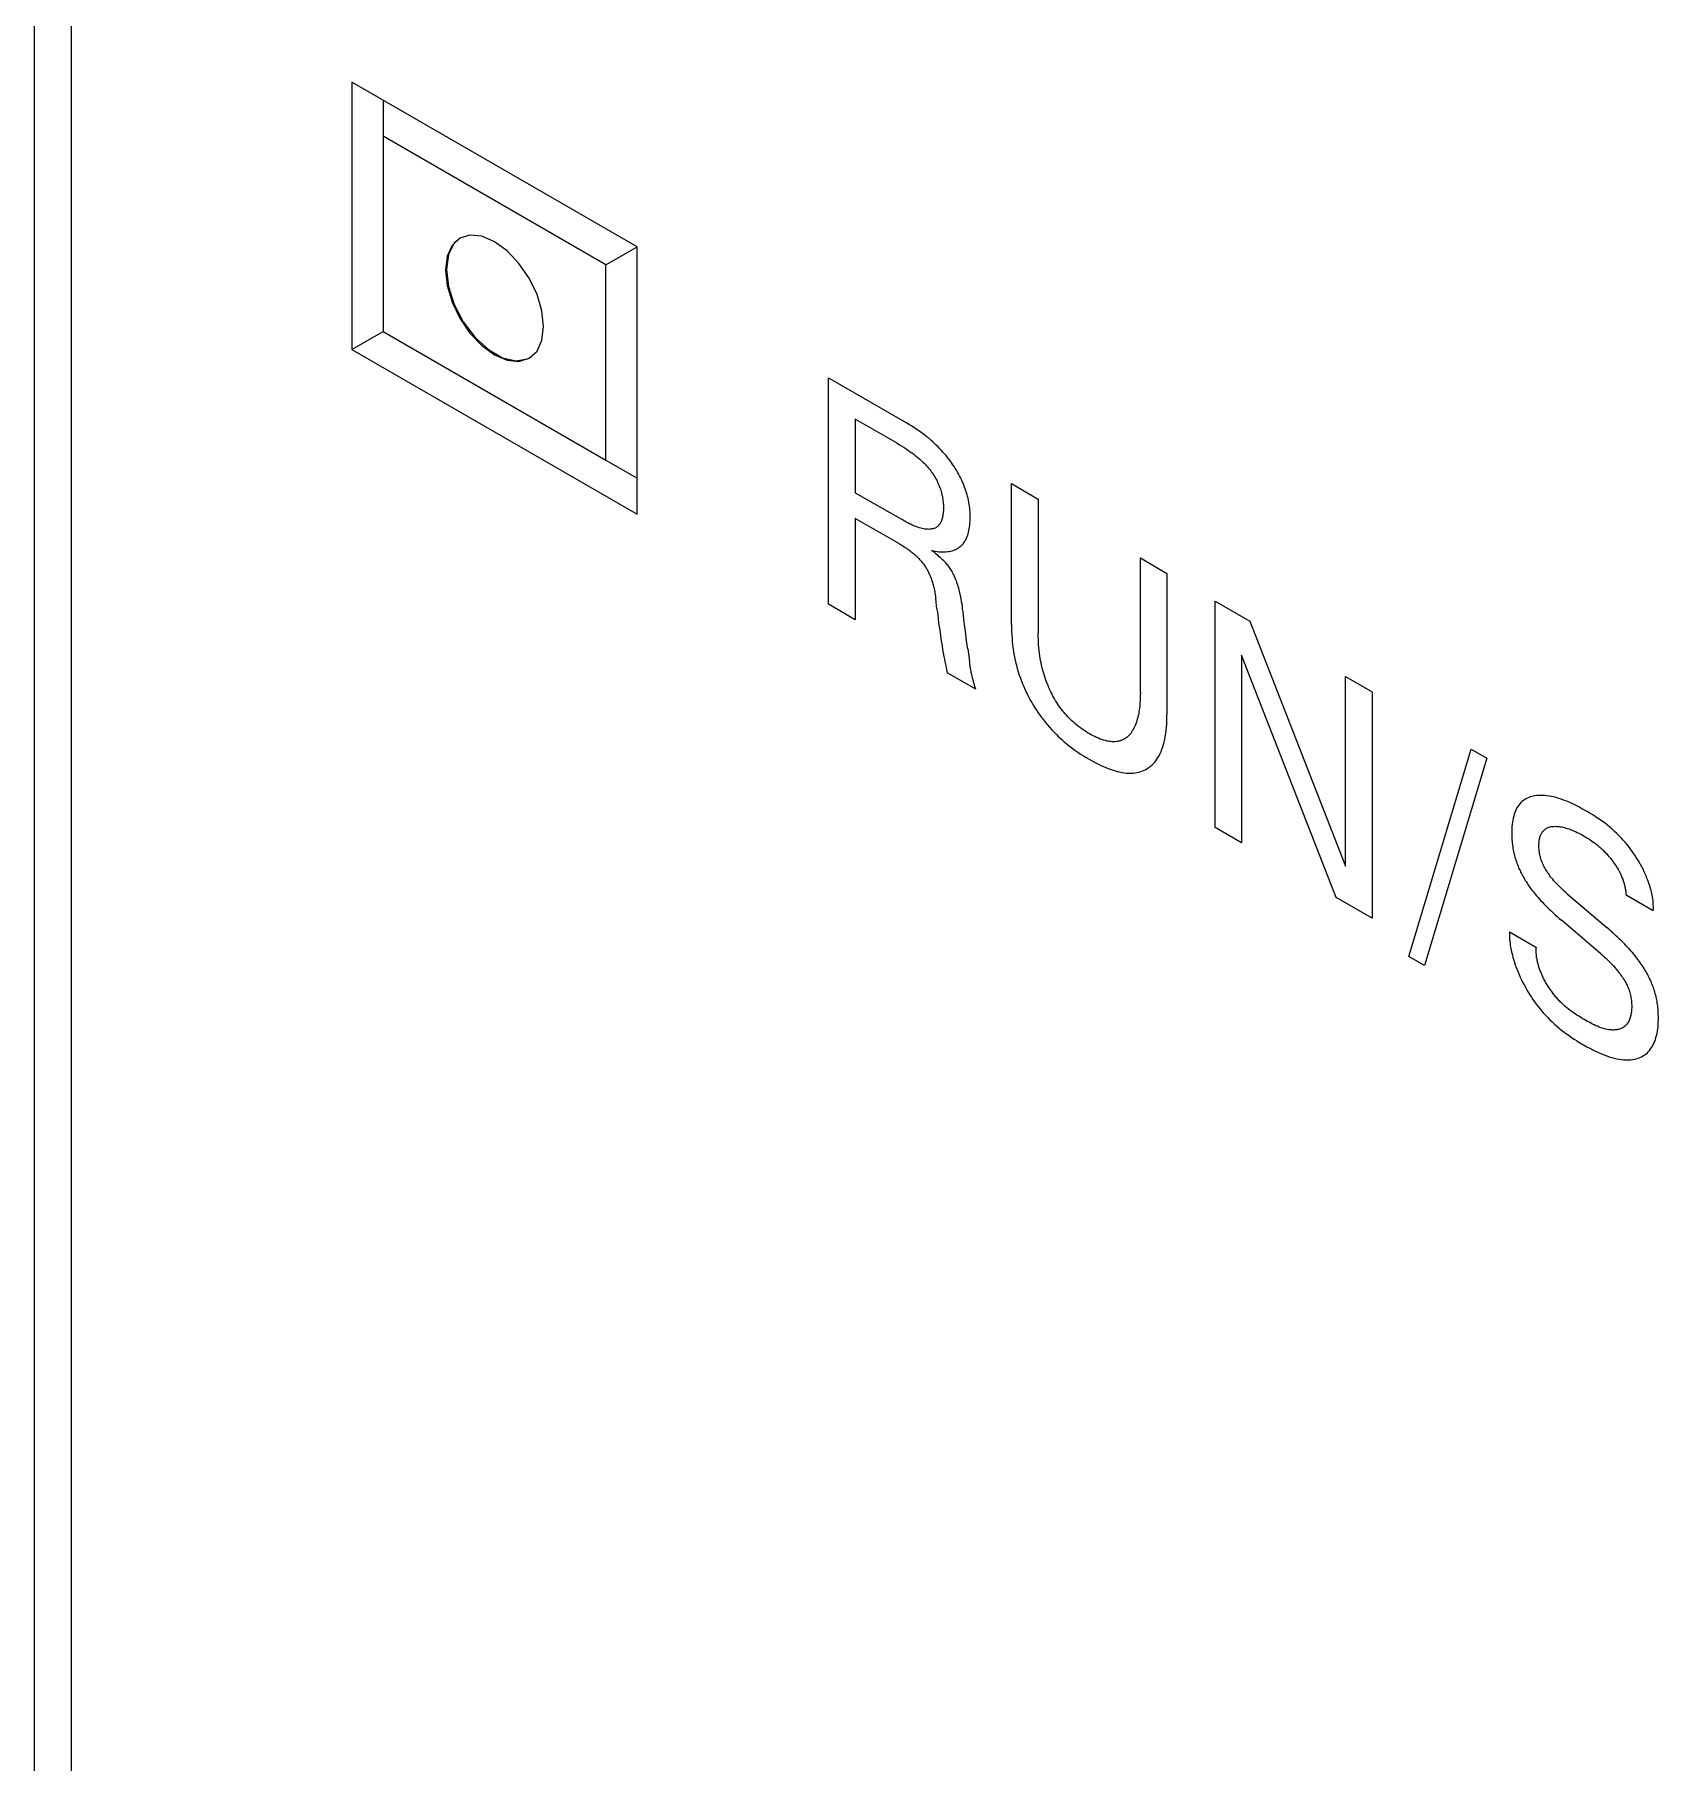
# Model space of a CAD drawing. Extents: x 0 to 420, y 0 to 297.
# Drawn here: x 167.98 to 180.87, y 128.69 to 142.4 of the extents above; entities that cross this region are included whole.
import ezdxf

# ---------------------------------------------------------------- set-up
doc = ezdxf.new("R2010")
doc.units = 0
doc.header["$LTSCALE"] = 23.1
doc.layers.add('40000_ISO', color=7, linetype='CONTINUOUS')

msp = doc.modelspace()

# ---------------------------------------------------------------- linework, layer by layer
at = {"layer": '40000_ISO', "color": 7, "linetype": 'CONTINUOUS'}
for p, q in [((167.978, 122.078), (167.978, 157.188)), ((168.271, 121.67), (168.271, 156.779)), ((170.498, 142.021), (170.498, 139.898)), ((172.761, 140.715), (170.498, 142.021)), ((170.746, 141.878), (170.746, 140.041)), ((172.514, 140.572), (170.746, 141.592)), ((171.293, 140.725), (171.254, 140.639)), ((171.31, 140.742), (171.264, 140.652)), ((171.355, 140.783), (171.293, 140.725)), ((171.356, 140.782), (171.31, 140.742)), ((171.435, 140.808), (171.355, 140.783)), ((171.529, 140.798), (171.435, 140.808)), ((171.63, 140.755), (171.529, 140.798)), ((171.73, 140.682), (171.63, 140.755)), ((172.514, 140.572), (172.761, 140.715)), ((172.761, 138.592), (172.761, 140.715)), ((171.254, 140.639), (171.241, 140.531)), ((171.264, 140.652), (171.248, 140.535)), ((171.824, 140.583), (171.73, 140.682)), ((171.905, 140.465), (171.824, 140.583)), ((172.514, 139.02), (172.514, 140.572)), ((171.241, 140.531), (171.254, 140.407)), ((171.248, 140.535), (171.264, 140.399)), ((171.967, 140.336), (171.905, 140.465)), ((171.254, 140.407), (171.293, 140.276)), ((171.264, 140.399), (171.31, 140.257)), ((172.005, 140.206), (171.967, 140.336)), ((171.293, 140.276), (171.355, 140.148)), ((171.31, 140.257), (171.382, 140.118)), ((171.355, 140.148), (171.435, 140.03)), ((172.019, 140.082), (172.005, 140.206)), ((170.498, 139.898), (170.746, 140.041)), ((170.746, 140.041), (172.514, 139.02)), ((171.382, 140.118), (171.475, 139.995)), ((171.435, 140.03), (171.529, 139.931)), ((172.005, 139.973), (172.019, 140.082)), ((170.498, 139.898), (172.761, 138.592)), ((171.475, 139.995), (171.581, 139.898)), ((171.529, 139.931), (171.63, 139.857)), ((171.581, 139.898), (171.692, 139.834)), ((171.905, 139.83), (171.967, 139.887)), ((171.967, 139.887), (172.005, 139.973)), ((171.63, 139.857), (171.73, 139.814)), ((171.692, 139.834), (171.798, 139.809)), ((171.73, 139.814), (171.824, 139.805)), ((171.798, 139.809), (171.892, 139.824)), ((171.824, 139.805), (171.905, 139.83)), ((174.281, 137.877), (174.281, 139.674)), ((174.281, 139.674), (174.901, 139.316)), ((174.494, 139.347), (174.494, 138.763)), ((174.808, 139.166), (174.494, 139.347)), ((174.92, 139.305), (174.901, 139.316)), ((174.939, 139.293), (174.92, 139.305)), ((174.959, 139.281), (174.939, 139.293)), ((174.978, 139.268), (174.959, 139.281)), ((174.997, 139.255), (174.978, 139.268)), ((175.016, 139.241), (174.997, 139.255)), ((175.035, 139.227), (175.016, 139.241)), ((175.05, 139.215), (175.035, 139.227)), ((175.065, 139.204), (175.05, 139.215)), ((175.08, 139.192), (175.065, 139.204)), ((175.094, 139.179), (175.08, 139.192)), ((174.808, 139.166), (174.826, 139.155)), ((174.826, 139.155), (174.845, 139.144)), ((174.845, 139.144), (174.863, 139.133)), ((174.863, 139.133), (174.881, 139.122)), ((174.881, 139.122), (174.899, 139.11)), ((174.899, 139.11), (174.917, 139.097)), ((174.917, 139.097), (174.929, 139.088)), ((174.929, 139.088), (174.942, 139.079)), ((174.942, 139.079), (174.955, 139.07)), ((174.955, 139.07), (174.967, 139.06)), ((174.967, 139.06), (174.98, 139.05)), ((174.98, 139.05), (174.992, 139.04)), ((175.109, 139.166), (175.094, 139.179)), ((175.123, 139.153), (175.109, 139.166)), ((175.137, 139.139), (175.123, 139.153)), ((175.151, 139.126), (175.137, 139.139)), ((175.164, 139.112), (175.151, 139.126)), ((175.177, 139.099), (175.164, 139.112)), ((175.189, 139.085), (175.177, 139.099)), ((175.202, 139.071), (175.189, 139.085)), ((175.214, 139.057), (175.202, 139.071)), ((175.226, 139.042), (175.214, 139.057)), ((172.514, 139.02), (172.761, 138.878)), ((174.992, 139.04), (175.005, 139.029)), ((175.005, 139.029), (175.014, 139.021)), ((175.014, 139.021), (175.022, 139.013)), ((175.022, 139.013), (175.031, 139.005)), ((175.031, 139.005), (175.04, 138.997)), ((175.04, 138.997), (175.048, 138.988)), ((175.048, 138.988), (175.057, 138.979)), ((175.057, 138.979), (175.065, 138.97)), ((175.065, 138.97), (175.073, 138.961)), ((175.073, 138.961), (175.08, 138.953)), ((175.08, 138.953), (175.087, 138.944)), ((175.087, 138.944), (175.093, 138.936)), ((175.093, 138.936), (175.1, 138.927)), ((175.1, 138.927), (175.106, 138.918)), ((175.106, 138.918), (175.112, 138.909)), ((175.238, 139.027), (175.226, 139.042)), ((175.249, 139.012), (175.238, 139.027)), ((175.259, 138.998), (175.249, 139.012)), ((175.269, 138.984), (175.259, 138.998)), ((175.278, 138.97), (175.269, 138.984)), ((175.287, 138.956), (175.278, 138.97)), ((175.296, 138.942), (175.287, 138.956)), ((175.305, 138.927), (175.296, 138.942)), ((175.313, 138.913), (175.305, 138.927)), ((175.321, 138.898), (175.313, 138.913)), ((175.112, 138.909), (175.118, 138.9)), ((175.118, 138.9), (175.124, 138.89)), ((175.124, 138.89), (175.129, 138.881)), ((175.129, 138.881), (175.135, 138.871)), ((175.135, 138.871), (175.14, 138.862)), ((175.14, 138.862), (175.145, 138.852)), ((175.145, 138.852), (175.149, 138.842)), ((175.149, 138.842), (175.153, 138.832)), ((175.153, 138.832), (175.158, 138.823)), ((175.158, 138.823), (175.161, 138.813)), ((175.161, 138.813), (175.165, 138.803)), ((175.165, 138.803), (175.169, 138.793)), ((175.169, 138.793), (175.172, 138.783)), ((175.172, 138.783), (175.175, 138.773)), ((175.329, 138.883), (175.321, 138.898)), ((175.336, 138.868), (175.329, 138.883)), ((175.343, 138.853), (175.336, 138.868)), ((175.35, 138.838), (175.343, 138.853)), ((175.356, 138.823), (175.35, 138.838)), ((175.362, 138.808), (175.356, 138.823)), ((175.367, 138.793), (175.362, 138.808)), ((175.372, 138.778), (175.367, 138.793)), ((175.377, 138.763), (175.372, 138.778)), ((175.733, 137.716), (175.733, 138.835)), ((175.733, 138.835), (175.946, 138.712)), ((174.494, 138.763), (174.865, 138.549)), ((175.175, 138.773), (175.177, 138.763)), ((175.177, 138.763), (175.18, 138.754)), ((175.18, 138.754), (175.182, 138.743)), ((175.182, 138.743), (175.185, 138.732)), ((175.185, 138.732), (175.187, 138.721)), ((175.187, 138.721), (175.188, 138.71)), ((175.188, 138.71), (175.19, 138.699)), ((175.19, 138.699), (175.191, 138.689)), ((175.191, 138.689), (175.192, 138.678)), ((175.192, 138.678), (175.193, 138.668)), ((175.193, 138.668), (175.193, 138.657)), ((175.193, 138.657), (175.193, 138.647)), ((175.193, 138.647), (175.193, 138.637)), ((175.381, 138.748), (175.377, 138.763)), ((175.385, 138.733), (175.381, 138.748)), ((175.389, 138.719), (175.385, 138.733)), ((175.392, 138.702), (175.389, 138.719)), ((175.395, 138.686), (175.392, 138.702)), ((175.398, 138.671), (175.395, 138.686)), ((175.4, 138.655), (175.398, 138.671)), ((175.402, 138.639), (175.4, 138.655)), ((175.403, 138.624), (175.402, 138.639)), ((175.946, 138.712), (175.946, 137.647)), ((174.494, 138.559), (174.494, 137.754)), ((174.845, 138.357), (174.494, 138.559)), ((174.876, 138.542), (174.865, 138.549)), ((174.888, 138.536), (174.876, 138.542)), ((174.899, 138.529), (174.888, 138.536)), ((174.911, 138.523), (174.899, 138.529)), ((174.922, 138.517), (174.911, 138.523)), ((174.934, 138.512), (174.922, 138.517)), ((174.945, 138.506), (174.934, 138.512)), ((174.957, 138.501), (174.945, 138.506)), ((174.968, 138.496), (174.957, 138.501)), ((175.157, 138.504), (175.152, 138.499)), ((175.161, 138.509), (175.157, 138.504)), ((175.165, 138.514), (175.161, 138.509)), ((175.168, 138.52), (175.165, 138.514)), ((175.172, 138.526), (175.168, 138.52)), ((175.175, 138.532), (175.172, 138.526)), ((175.178, 138.539), (175.175, 138.532)), ((175.18, 138.546), (175.178, 138.539)), ((175.182, 138.553), (175.18, 138.546)), ((175.184, 138.561), (175.182, 138.553)), ((175.186, 138.568), (175.184, 138.561)), ((175.188, 138.576), (175.186, 138.568)), ((175.189, 138.585), (175.188, 138.576)), ((175.19, 138.593), (175.189, 138.585)), ((175.191, 138.601), (175.19, 138.593)), ((175.192, 138.61), (175.191, 138.601)), ((175.193, 138.619), (175.192, 138.61)), ((175.193, 138.637), (175.193, 138.628)), ((175.193, 138.628), (175.193, 138.619)), ((175.401, 138.49), (175.403, 138.504)), ((175.405, 138.608), (175.403, 138.624)), ((175.403, 138.504), (175.404, 138.518)), ((175.404, 138.518), (175.405, 138.533)), ((175.405, 138.593), (175.405, 138.608)), ((175.406, 138.578), (175.405, 138.593)), ((175.405, 138.533), (175.406, 138.548)), ((175.406, 138.564), (175.406, 138.578)), ((175.406, 138.548), (175.406, 138.564)), ((174.98, 138.492), (174.968, 138.496)), ((174.991, 138.488), (174.98, 138.492)), ((175.003, 138.484), (174.991, 138.488)), ((175.014, 138.481), (175.003, 138.484)), ((175.025, 138.478), (175.014, 138.481)), ((175.036, 138.476), (175.025, 138.478)), ((175.047, 138.474), (175.036, 138.476)), ((175.054, 138.474), (175.047, 138.474)), ((175.061, 138.473), (175.054, 138.474)), ((175.068, 138.473), (175.061, 138.473)), ((175.075, 138.472), (175.068, 138.473)), ((175.082, 138.473), (175.075, 138.472)), ((175.089, 138.473), (175.082, 138.473)), ((175.096, 138.474), (175.089, 138.473)), ((175.102, 138.475), (175.096, 138.474)), ((175.109, 138.476), (175.102, 138.475)), ((175.115, 138.478), (175.109, 138.476)), ((175.121, 138.48), (175.115, 138.478)), ((175.127, 138.482), (175.121, 138.48)), ((175.132, 138.485), (175.127, 138.482)), ((175.138, 138.488), (175.132, 138.485)), ((175.143, 138.491), (175.138, 138.488)), ((175.148, 138.495), (175.143, 138.491)), ((175.152, 138.499), (175.148, 138.495)), ((175.349, 138.357), (175.355, 138.365)), ((175.355, 138.365), (175.361, 138.374)), ((175.361, 138.374), (175.367, 138.384)), ((175.367, 138.384), (175.373, 138.393)), ((175.373, 138.393), (175.378, 138.403)), ((175.378, 138.403), (175.382, 138.414)), ((175.382, 138.414), (175.386, 138.425)), ((175.386, 138.425), (175.39, 138.437)), ((175.39, 138.437), (175.393, 138.449)), ((175.393, 138.449), (175.396, 138.462)), ((175.396, 138.462), (175.399, 138.476)), ((175.399, 138.476), (175.401, 138.49)), ((174.845, 138.357), (174.854, 138.351)), ((174.854, 138.351), (174.863, 138.346)), ((174.863, 138.346), (174.872, 138.34)), ((174.872, 138.34), (174.881, 138.334)), ((174.881, 138.334), (174.89, 138.329)), ((174.89, 138.329), (174.9, 138.322)), ((174.9, 138.322), (174.909, 138.316)), ((174.909, 138.316), (174.918, 138.31)), ((174.918, 138.31), (174.927, 138.303)), ((174.927, 138.303), (174.934, 138.297)), ((174.934, 138.297), (174.942, 138.291)), ((174.942, 138.291), (174.949, 138.285)), ((174.949, 138.285), (174.957, 138.279)), ((174.957, 138.279), (174.964, 138.273)), ((174.964, 138.273), (174.971, 138.266)), ((174.971, 138.266), (174.979, 138.26)), ((174.979, 138.26), (174.986, 138.253)), ((174.986, 138.253), (174.993, 138.245)), ((174.993, 138.245), (174.999, 138.24)), ((174.999, 138.24), (175.004, 138.234)), ((175.004, 138.234), (175.009, 138.228)), ((175.009, 138.228), (175.015, 138.222)), ((175.111, 138.295), (175.098, 138.304)), ((175.098, 138.304), (175.114, 138.301)), ((175.124, 138.286), (175.111, 138.295)), ((175.114, 138.301), (175.129, 138.298)), ((175.136, 138.276), (175.124, 138.286)), ((175.129, 138.298), (175.143, 138.296)), ((175.149, 138.266), (175.136, 138.276)), ((175.143, 138.296), (175.158, 138.294)), ((175.161, 138.255), (175.149, 138.266)), ((175.158, 138.294), (175.172, 138.293)), ((175.17, 138.247), (175.161, 138.255)), ((175.179, 138.239), (175.17, 138.247)), ((175.172, 138.293), (175.186, 138.293)), ((175.187, 138.231), (175.179, 138.239)), ((175.186, 138.293), (175.199, 138.293)), ((175.196, 138.222), (175.187, 138.231)), ((175.199, 138.293), (175.213, 138.293)), ((175.213, 138.293), (175.225, 138.295)), ((175.225, 138.295), (175.238, 138.296)), ((175.238, 138.296), (175.25, 138.299)), ((175.25, 138.299), (175.262, 138.302)), ((175.262, 138.302), (175.272, 138.305)), ((175.272, 138.305), (175.281, 138.309)), ((175.281, 138.309), (175.291, 138.313)), ((175.291, 138.313), (175.3, 138.318)), ((175.3, 138.318), (175.309, 138.323)), ((175.309, 138.323), (175.318, 138.329)), ((175.318, 138.329), (175.326, 138.335)), ((175.326, 138.335), (175.334, 138.342)), ((175.334, 138.342), (175.342, 138.349)), ((175.342, 138.349), (175.349, 138.357)), ((176.757, 137.179), (176.757, 138.245)), ((176.757, 138.245), (176.968, 138.122)), ((175.015, 138.222), (175.02, 138.216)), ((175.02, 138.216), (175.025, 138.21)), ((175.025, 138.21), (175.03, 138.204)), ((175.03, 138.204), (175.035, 138.197)), ((175.035, 138.197), (175.04, 138.191)), ((175.04, 138.191), (175.044, 138.184)), ((175.044, 138.184), (175.049, 138.178)), ((175.049, 138.178), (175.053, 138.171)), ((175.053, 138.171), (175.057, 138.165)), ((175.057, 138.165), (175.061, 138.158)), ((175.061, 138.158), (175.064, 138.151)), ((175.064, 138.151), (175.068, 138.145)), ((175.068, 138.145), (175.072, 138.138)), ((175.072, 138.138), (175.075, 138.131)), ((175.075, 138.131), (175.078, 138.124)), ((175.078, 138.124), (175.081, 138.117)), ((175.081, 138.117), (175.085, 138.11)), ((175.085, 138.11), (175.088, 138.101)), ((175.088, 138.101), (175.092, 138.093)), ((175.092, 138.093), (175.095, 138.084)), ((175.204, 138.214), (175.196, 138.222)), ((175.213, 138.205), (175.204, 138.214)), ((175.218, 138.198), (175.213, 138.205)), ((175.224, 138.191), (175.218, 138.198)), ((175.23, 138.184), (175.224, 138.191)), ((175.236, 138.176), (175.23, 138.184)), ((175.241, 138.169), (175.236, 138.176)), ((175.246, 138.161), (175.241, 138.169)), ((175.252, 138.154), (175.246, 138.161)), ((175.257, 138.145), (175.252, 138.154)), ((175.262, 138.137), (175.257, 138.145)), ((175.266, 138.129), (175.262, 138.137)), ((175.271, 138.12), (175.266, 138.129)), ((175.275, 138.111), (175.271, 138.12)), ((175.279, 138.103), (175.275, 138.111)), ((175.283, 138.094), (175.279, 138.103)), ((175.287, 138.085), (175.283, 138.094)), ((176.968, 138.122), (176.968, 137.003)), ((175.095, 138.084), (175.098, 138.075)), ((175.098, 138.075), (175.101, 138.066)), ((175.101, 138.066), (175.104, 138.057)), ((175.104, 138.057), (175.107, 138.049)), ((175.107, 138.049), (175.109, 138.04)), ((175.109, 138.04), (175.112, 138.031)), ((175.112, 138.031), (175.114, 138.022)), ((175.114, 138.022), (175.117, 138.011)), ((175.117, 138.011), (175.119, 137.999)), ((175.119, 137.999), (175.122, 137.988)), ((175.122, 137.988), (175.124, 137.977)), ((175.124, 137.977), (175.126, 137.965)), ((175.126, 137.965), (175.128, 137.954)), ((175.128, 137.954), (175.13, 137.943)), ((175.291, 138.076), (175.287, 138.085)), ((175.294, 138.067), (175.291, 138.076)), ((175.299, 138.055), (175.294, 138.067)), ((175.303, 138.042), (175.299, 138.055)), ((175.307, 138.03), (175.303, 138.042)), ((175.311, 138.018), (175.307, 138.03)), ((175.315, 138.005), (175.311, 138.018)), ((175.318, 137.993), (175.315, 138.005)), ((175.321, 137.981), (175.318, 137.993)), ((175.324, 137.969), (175.321, 137.981)), ((175.327, 137.956), (175.324, 137.969)), ((175.331, 137.937), (175.327, 137.956)), ((174.494, 137.754), (174.281, 137.877)), ((175.13, 137.943), (175.131, 137.932)), ((175.131, 137.932), (175.133, 137.921)), ((175.142, 137.84), (175.133, 137.921)), ((175.142, 137.84), (175.148, 137.798)), ((175.334, 137.917), (175.331, 137.937)), ((175.338, 137.898), (175.334, 137.917)), ((175.341, 137.879), (175.338, 137.898)), ((175.344, 137.86), (175.341, 137.879)), ((175.346, 137.84), (175.344, 137.86)), ((175.349, 137.821), (175.346, 137.84)), ((175.353, 137.785), (175.349, 137.821)), ((177.35, 136.106), (177.35, 137.902)), ((177.35, 137.902), (177.626, 137.742)), ((175.148, 137.798), (175.153, 137.756)), ((175.153, 137.756), (175.158, 137.715)), ((175.158, 137.715), (175.164, 137.673)), ((175.362, 137.713), (175.353, 137.785)), ((175.368, 137.663), (175.362, 137.713)), ((175.733, 137.716), (175.734, 137.69)), ((175.734, 137.69), (175.734, 137.663)), ((177.626, 137.742), (178.386, 135.798)), ((175.164, 137.673), (175.17, 137.631)), ((175.17, 137.631), (175.174, 137.603)), ((175.174, 137.603), (175.178, 137.575)), ((175.178, 137.575), (175.183, 137.547)), ((175.183, 137.547), (175.187, 137.519)), ((175.374, 137.614), (175.368, 137.663)), ((175.38, 137.569), (175.374, 137.614)), ((175.386, 137.525), (175.38, 137.569)), ((175.734, 137.663), (175.736, 137.636)), ((175.736, 137.636), (175.738, 137.609)), ((175.738, 137.609), (175.74, 137.581)), ((175.74, 137.581), (175.743, 137.553)), ((175.743, 137.553), (175.747, 137.525)), ((175.946, 137.625), (175.946, 137.647)), ((175.947, 137.602), (175.946, 137.625)), ((175.948, 137.579), (175.947, 137.602)), ((175.949, 137.556), (175.948, 137.579)), ((175.951, 137.533), (175.949, 137.556)), ((175.187, 137.519), (175.192, 137.491)), ((175.192, 137.491), (175.197, 137.462)), ((175.197, 137.462), (175.201, 137.441)), ((175.201, 137.441), (175.205, 137.42)), ((175.205, 137.42), (175.21, 137.399)), ((175.386, 137.525), (175.4, 137.427)), ((175.402, 137.415), (175.4, 137.427)), ((175.404, 137.404), (175.402, 137.415)), ((175.405, 137.392), (175.404, 137.404)), ((175.747, 137.525), (175.751, 137.496)), ((175.751, 137.496), (175.756, 137.471)), ((175.756, 137.471), (175.761, 137.445)), ((175.761, 137.445), (175.767, 137.42)), ((175.767, 137.42), (175.773, 137.394)), ((175.954, 137.51), (175.951, 137.533)), ((175.956, 137.486), (175.954, 137.51)), ((175.959, 137.468), (175.956, 137.486)), ((175.962, 137.449), (175.959, 137.468)), ((175.965, 137.431), (175.962, 137.449)), ((175.969, 137.412), (175.965, 137.431)), ((175.973, 137.393), (175.969, 137.412)), ((177.561, 137.473), (177.561, 135.984)), ((178.312, 135.55), (177.561, 137.473)), ((175.21, 137.399), (175.214, 137.377)), ((175.214, 137.377), (175.219, 137.356)), ((175.219, 137.356), (175.224, 137.334)), ((175.45, 137.204), (175.224, 137.334)), ((175.407, 137.38), (175.405, 137.392)), ((175.409, 137.368), (175.407, 137.38)), ((175.412, 137.357), (175.409, 137.368)), ((175.414, 137.345), (175.412, 137.357)), ((175.415, 137.336), (175.414, 137.345)), ((175.417, 137.327), (175.415, 137.336)), ((175.419, 137.319), (175.417, 137.327)), ((175.421, 137.31), (175.419, 137.319)), ((175.423, 137.301), (175.421, 137.31)), ((175.425, 137.293), (175.423, 137.301)), ((175.427, 137.284), (175.425, 137.293)), ((175.429, 137.275), (175.427, 137.284)), ((175.431, 137.266), (175.429, 137.275)), ((175.433, 137.26), (175.431, 137.266)), ((175.773, 137.394), (175.78, 137.368)), ((175.78, 137.368), (175.788, 137.342)), ((175.788, 137.342), (175.796, 137.316)), ((175.796, 137.316), (175.805, 137.29)), ((175.805, 137.29), (175.813, 137.268)), ((175.813, 137.268), (175.822, 137.246)), ((175.977, 137.374), (175.973, 137.393)), ((175.982, 137.355), (175.977, 137.374)), ((175.987, 137.336), (175.982, 137.355)), ((175.992, 137.319), (175.987, 137.336)), ((175.998, 137.302), (175.992, 137.319)), ((176.004, 137.284), (175.998, 137.302)), ((176.01, 137.267), (176.004, 137.284)), ((176.017, 137.249), (176.01, 137.267)), ((178.386, 135.798), (178.386, 137.304)), ((178.386, 137.304), (178.598, 137.182)), ((175.435, 137.253), (175.433, 137.26)), ((175.437, 137.246), (175.435, 137.253)), ((175.439, 137.239), (175.437, 137.246)), ((175.441, 137.232), (175.439, 137.239)), ((175.443, 137.225), (175.441, 137.232)), ((175.445, 137.218), (175.443, 137.225)), ((175.448, 137.211), (175.445, 137.218)), ((175.45, 137.204), (175.448, 137.211)), ((175.822, 137.246), (175.831, 137.224)), ((175.831, 137.224), (175.84, 137.203)), ((175.84, 137.203), (175.85, 137.181)), ((175.85, 137.181), (175.861, 137.16)), ((175.861, 137.16), (175.872, 137.139)), ((175.872, 137.139), (175.883, 137.117)), ((176.024, 137.232), (176.017, 137.249)), ((176.031, 137.215), (176.024, 137.232)), ((176.039, 137.198), (176.031, 137.215)), ((176.046, 137.183), (176.039, 137.198)), ((176.053, 137.168), (176.046, 137.183)), ((176.06, 137.154), (176.053, 137.168)), ((176.068, 137.14), (176.06, 137.154)), ((176.076, 137.126), (176.068, 137.14)), ((176.756, 137.135), (176.755, 137.113)), ((176.757, 137.179), (176.756, 137.157)), ((176.756, 137.157), (176.756, 137.135)), ((178.598, 137.182), (178.598, 135.385)), ((175.883, 137.117), (175.895, 137.097)), ((175.895, 137.097), (175.907, 137.076)), ((175.907, 137.076), (175.92, 137.056)), ((175.92, 137.056), (175.933, 137.036)), ((175.933, 137.036), (175.946, 137.016)), ((175.946, 137.016), (175.96, 136.996)), ((175.96, 136.996), (175.974, 136.977)), ((176.084, 137.112), (176.076, 137.126)), ((176.093, 137.098), (176.084, 137.112)), ((176.102, 137.084), (176.093, 137.098)), ((176.111, 137.071), (176.102, 137.084)), ((176.12, 137.058), (176.111, 137.071)), ((176.13, 137.045), (176.12, 137.058)), ((176.14, 137.032), (176.13, 137.045)), ((176.15, 137.02), (176.14, 137.032)), ((176.16, 137.008), (176.15, 137.02)), ((176.17, 136.996), (176.16, 137.008)), ((176.181, 136.985), (176.17, 136.996)), ((176.741, 136.999), (176.738, 136.984)), ((176.744, 137.014), (176.741, 136.999)), ((176.746, 137.029), (176.744, 137.014)), ((176.749, 137.05), (176.746, 137.029)), ((176.752, 137.071), (176.749, 137.05)), ((176.753, 137.092), (176.752, 137.071)), ((176.755, 137.113), (176.753, 137.092)), ((176.968, 136.977), (176.968, 137.003)), ((175.974, 136.977), (175.988, 136.959)), ((175.988, 136.959), (176.003, 136.94)), ((176.003, 136.94), (176.017, 136.922)), ((176.017, 136.922), (176.035, 136.901)), ((176.035, 136.901), (176.054, 136.881)), ((176.054, 136.881), (176.073, 136.862)), ((176.073, 136.862), (176.092, 136.843)), ((176.192, 136.974), (176.181, 136.985)), ((176.202, 136.963), (176.192, 136.974)), ((176.213, 136.952), (176.202, 136.963)), ((176.225, 136.942), (176.213, 136.952)), ((176.238, 136.93), (176.225, 136.942)), ((176.252, 136.918), (176.238, 136.93)), ((176.266, 136.907), (176.252, 136.918)), ((176.281, 136.897), (176.266, 136.907)), ((176.295, 136.886), (176.281, 136.897)), ((176.309, 136.877), (176.295, 136.886)), ((176.323, 136.867), (176.309, 136.877)), ((176.338, 136.858), (176.323, 136.867)), ((176.352, 136.85), (176.338, 136.858)), ((176.687, 136.862), (176.68, 136.853)), ((176.693, 136.872), (176.687, 136.862)), ((176.7, 136.882), (176.693, 136.872)), ((176.705, 136.893), (176.7, 136.882)), ((176.711, 136.904), (176.705, 136.893)), ((176.716, 136.915), (176.711, 136.904)), ((176.721, 136.928), (176.716, 136.915)), ((176.726, 136.942), (176.721, 136.928)), ((176.73, 136.955), (176.726, 136.942)), ((176.734, 136.97), (176.73, 136.955)), ((176.738, 136.984), (176.734, 136.97)), ((176.959, 136.851), (176.962, 136.876)), ((176.962, 136.876), (176.964, 136.901)), ((176.964, 136.901), (176.966, 136.926)), ((176.966, 136.926), (176.967, 136.951)), ((176.967, 136.951), (176.968, 136.977)), ((176.092, 136.843), (176.111, 136.824)), ((176.111, 136.824), (176.13, 136.806)), ((176.13, 136.806), (176.15, 136.789)), ((176.15, 136.789), (176.169, 136.772)), ((176.169, 136.772), (176.192, 136.754)), ((176.192, 136.754), (176.214, 136.737)), ((176.214, 136.737), (176.237, 136.72)), ((176.237, 136.72), (176.26, 136.704)), ((176.366, 136.842), (176.352, 136.85)), ((176.381, 136.834), (176.366, 136.842)), ((176.395, 136.827), (176.381, 136.834)), ((176.409, 136.82), (176.395, 136.827)), ((176.424, 136.814), (176.409, 136.82)), ((176.438, 136.808), (176.424, 136.814)), ((176.452, 136.803), (176.438, 136.808)), ((176.466, 136.799), (176.452, 136.803)), ((176.48, 136.795), (176.466, 136.799)), ((176.491, 136.792), (176.48, 136.795)), ((176.502, 136.79), (176.491, 136.792)), ((176.513, 136.788), (176.502, 136.79)), ((176.523, 136.787), (176.513, 136.788)), ((176.534, 136.786), (176.523, 136.787)), ((176.544, 136.786), (176.534, 136.786)), ((176.555, 136.786), (176.544, 136.786)), ((176.565, 136.787), (176.555, 136.786)), ((176.575, 136.788), (176.565, 136.787)), ((176.584, 136.79), (176.575, 136.788)), ((176.593, 136.792), (176.584, 136.79)), ((176.602, 136.795), (176.593, 136.792)), ((176.611, 136.799), (176.602, 136.795)), ((176.62, 136.803), (176.611, 136.799)), ((176.628, 136.807), (176.62, 136.803)), ((176.636, 136.812), (176.628, 136.807)), ((176.644, 136.817), (176.636, 136.812)), ((176.651, 136.823), (176.644, 136.817)), ((176.658, 136.829), (176.651, 136.823)), ((176.665, 136.836), (176.658, 136.829)), ((176.673, 136.844), (176.665, 136.836)), ((176.68, 136.853), (176.673, 136.844)), ((176.921, 136.709), (176.928, 136.727)), ((176.928, 136.727), (176.935, 136.745)), ((176.935, 136.745), (176.941, 136.764)), ((176.941, 136.764), (176.946, 136.784)), ((176.946, 136.784), (176.95, 136.804)), ((176.95, 136.804), (176.955, 136.828)), ((176.955, 136.828), (176.959, 136.851)), ((178.888, 135.083), (179.383, 136.728)), ((179.383, 136.728), (179.508, 136.656)), ((176.26, 136.704), (176.282, 136.689)), ((176.282, 136.689), (176.305, 136.674)), ((176.305, 136.674), (176.328, 136.66)), ((176.328, 136.66), (176.351, 136.647)), ((176.351, 136.647), (176.374, 136.634)), ((176.374, 136.634), (176.397, 136.622)), ((176.397, 136.622), (176.419, 136.61)), ((176.419, 136.61), (176.442, 136.599)), ((176.442, 136.599), (176.465, 136.589)), ((176.465, 136.589), (176.487, 136.579)), ((176.818, 136.578), (176.83, 136.585)), ((176.83, 136.585), (176.841, 136.594)), ((176.841, 136.594), (176.851, 136.604)), ((176.851, 136.604), (176.861, 136.614)), ((176.861, 136.614), (176.871, 136.624)), ((176.871, 136.624), (176.88, 136.635)), ((176.88, 136.635), (176.888, 136.647)), ((176.888, 136.647), (176.896, 136.66)), ((176.896, 136.66), (176.905, 136.675)), ((176.905, 136.675), (176.914, 136.692)), ((176.914, 136.692), (176.921, 136.709)), ((179.508, 136.656), (179.013, 135.01)), ((176.487, 136.579), (176.51, 136.571)), ((176.51, 136.571), (176.532, 136.563)), ((176.532, 136.563), (176.552, 136.557)), ((176.552, 136.557), (176.572, 136.551)), ((176.572, 136.551), (176.591, 136.547)), ((176.591, 136.547), (176.61, 136.543)), ((176.61, 136.543), (176.629, 136.54)), ((176.629, 136.54), (176.648, 136.538)), ((176.648, 136.538), (176.666, 136.537)), ((176.666, 136.537), (176.684, 136.537)), ((176.684, 136.537), (176.699, 136.538)), ((176.699, 136.538), (176.714, 136.54)), ((176.714, 136.54), (176.728, 136.542)), ((176.728, 136.542), (176.742, 136.545)), ((176.742, 136.545), (176.756, 136.548)), ((176.756, 136.548), (176.769, 136.553)), ((176.769, 136.553), (176.782, 136.558)), ((176.782, 136.558), (176.795, 136.564)), ((176.795, 136.564), (176.807, 136.57)), ((176.807, 136.57), (176.818, 136.578)), ((179.786, 136.311), (179.778, 136.303)), ((179.796, 136.319), (179.786, 136.311)), ((179.806, 136.326), (179.796, 136.319)), ((179.817, 136.333), (179.806, 136.326)), ((179.828, 136.339), (179.817, 136.333)), ((179.84, 136.344), (179.828, 136.339)), ((179.851, 136.348), (179.84, 136.344)), ((179.864, 136.352), (179.851, 136.348)), ((179.876, 136.355), (179.864, 136.352)), ((179.889, 136.357), (179.876, 136.355)), ((179.904, 136.359), (179.889, 136.357)), ((179.92, 136.361), (179.904, 136.359)), ((179.936, 136.361), (179.92, 136.361)), ((179.952, 136.361), (179.936, 136.361)), ((179.969, 136.36), (179.952, 136.361)), ((179.985, 136.358), (179.969, 136.36)), ((180.002, 136.355), (179.985, 136.358)), ((180.021, 136.352), (180.002, 136.355)), ((180.04, 136.348), (180.021, 136.352)), ((180.059, 136.343), (180.04, 136.348)), ((180.078, 136.337), (180.059, 136.343)), ((180.097, 136.331), (180.078, 136.337)), ((180.116, 136.324), (180.097, 136.331)), ((180.136, 136.317), (180.116, 136.324)), ((180.161, 136.306), (180.136, 136.317)), ((179.717, 136.181), (179.713, 136.165)), ((179.721, 136.197), (179.717, 136.181)), ((179.725, 136.212), (179.721, 136.197)), ((179.73, 136.225), (179.725, 136.212)), ((179.735, 136.238), (179.73, 136.225)), ((179.741, 136.25), (179.735, 136.238)), ((179.747, 136.262), (179.741, 136.25)), ((179.754, 136.273), (179.747, 136.262)), ((179.761, 136.284), (179.754, 136.273)), ((179.769, 136.293), (179.761, 136.284)), ((179.778, 136.303), (179.769, 136.293)), ((180.186, 136.295), (180.161, 136.306)), ((180.212, 136.282), (180.186, 136.295)), ((180.238, 136.269), (180.212, 136.282)), ((180.263, 136.255), (180.238, 136.269)), ((180.289, 136.241), (180.263, 136.255)), ((180.309, 136.23), (180.289, 136.241)), ((180.328, 136.218), (180.309, 136.23)), ((180.348, 136.206), (180.328, 136.218)), ((180.368, 136.193), (180.348, 136.206)), ((180.387, 136.18), (180.368, 136.193)), ((180.407, 136.167), (180.387, 136.18)), ((177.561, 135.984), (177.35, 136.106)), ((179.706, 136.097), (179.705, 136.078)), ((179.705, 136.078), (179.705, 136.06)), ((179.705, 136.06), (179.705, 136.047)), ((179.705, 136.047), (179.705, 136.034)), ((179.705, 136.034), (179.706, 136.021)), ((179.707, 136.114), (179.706, 136.097)), ((179.708, 136.132), (179.707, 136.114)), ((179.711, 136.149), (179.708, 136.132)), ((179.713, 136.165), (179.711, 136.149)), ((179.929, 136.028), (179.932, 136.035)), ((179.932, 136.035), (179.934, 136.042)), ((179.934, 136.042), (179.937, 136.049)), ((179.937, 136.049), (179.94, 136.055)), ((179.94, 136.055), (179.944, 136.062)), ((179.944, 136.062), (179.948, 136.067)), ((179.948, 136.067), (179.952, 136.073)), ((179.952, 136.073), (179.956, 136.078)), ((179.956, 136.078), (179.96, 136.083)), ((179.96, 136.083), (179.965, 136.088)), ((179.965, 136.088), (179.97, 136.092)), ((179.97, 136.092), (179.975, 136.096)), ((179.975, 136.096), (179.981, 136.1)), ((179.981, 136.1), (179.987, 136.103)), ((179.987, 136.103), (179.994, 136.106)), ((179.994, 136.106), (180, 136.108)), ((180, 136.108), (180.007, 136.11)), ((180.007, 136.11), (180.014, 136.112)), ((180.014, 136.112), (180.021, 136.113)), ((180.021, 136.113), (180.028, 136.114)), ((180.028, 136.114), (180.036, 136.115)), ((180.036, 136.115), (180.043, 136.115)), ((180.043, 136.115), (180.053, 136.116)), ((180.053, 136.116), (180.063, 136.115)), ((180.063, 136.115), (180.072, 136.114)), ((180.072, 136.114), (180.082, 136.113)), ((180.082, 136.113), (180.093, 136.112)), ((180.093, 136.112), (180.103, 136.11)), ((180.103, 136.11), (180.113, 136.108)), ((180.113, 136.108), (180.125, 136.105)), ((180.125, 136.105), (180.136, 136.101)), ((180.136, 136.101), (180.148, 136.098)), ((180.148, 136.098), (180.16, 136.094)), ((180.16, 136.094), (180.171, 136.089)), ((180.171, 136.089), (180.183, 136.085)), ((180.183, 136.085), (180.195, 136.08)), ((180.195, 136.08), (180.211, 136.073)), ((180.211, 136.073), (180.226, 136.066)), ((180.226, 136.066), (180.242, 136.058)), ((180.242, 136.058), (180.258, 136.05)), ((180.258, 136.05), (180.273, 136.041)), ((180.273, 136.041), (180.289, 136.032)), ((180.426, 136.153), (180.407, 136.167)), ((180.446, 136.139), (180.426, 136.153)), ((180.465, 136.124), (180.446, 136.139)), ((180.484, 136.108), (180.465, 136.124)), ((180.503, 136.092), (180.484, 136.108)), ((180.522, 136.075), (180.503, 136.092)), ((180.54, 136.058), (180.522, 136.075)), ((180.559, 136.04), (180.54, 136.058)), ((180.577, 136.021), (180.559, 136.04)), ((179.706, 136.021), (179.707, 136.008)), ((179.707, 136.008), (179.708, 135.995)), ((179.708, 135.995), (179.709, 135.982)), ((179.709, 135.982), (179.711, 135.968)), ((179.711, 135.968), (179.713, 135.955)), ((179.713, 135.955), (179.715, 135.941)), ((179.715, 135.941), (179.717, 135.927)), ((179.717, 135.927), (179.72, 135.916)), ((179.72, 135.916), (179.722, 135.904)), ((179.722, 135.904), (179.725, 135.893)), ((179.921, 135.98), (179.922, 135.988)), ((179.921, 135.971), (179.921, 135.98)), ((179.921, 135.962), (179.921, 135.971)), ((179.921, 135.953), (179.921, 135.962)), ((179.921, 135.944), (179.921, 135.953)), ((179.922, 135.935), (179.921, 135.944)), ((179.922, 135.988), (179.923, 135.997)), ((179.922, 135.926), (179.922, 135.935)), ((179.924, 135.917), (179.922, 135.926)), ((179.923, 135.997), (179.924, 136.005)), ((179.924, 136.005), (179.926, 136.013)), ((179.925, 135.908), (179.924, 135.917)), ((179.926, 135.898), (179.925, 135.908)), ((179.926, 136.013), (179.927, 136.02)), ((179.928, 135.889), (179.926, 135.898)), ((179.927, 136.02), (179.929, 136.028)), ((180.289, 136.032), (180.302, 136.024)), ((180.302, 136.024), (180.316, 136.016)), ((180.316, 136.016), (180.329, 136.007)), ((180.329, 136.007), (180.342, 135.998)), ((180.342, 135.998), (180.355, 135.989)), ((180.355, 135.989), (180.369, 135.979)), ((180.369, 135.979), (180.383, 135.967)), ((180.383, 135.967), (180.398, 135.955)), ((180.398, 135.955), (180.405, 135.949)), ((180.405, 135.949), (180.412, 135.943)), ((180.412, 135.943), (180.419, 135.936)), ((180.419, 135.936), (180.426, 135.93)), ((180.426, 135.93), (180.433, 135.923)), ((180.433, 135.923), (180.44, 135.916)), ((180.44, 135.916), (180.446, 135.909)), ((180.446, 135.909), (180.453, 135.903)), ((180.453, 135.903), (180.459, 135.896)), ((180.459, 135.896), (180.466, 135.889)), ((180.591, 136.005), (180.577, 136.021)), ((180.605, 135.99), (180.591, 136.005)), ((180.618, 135.974), (180.605, 135.99)), ((180.631, 135.957), (180.618, 135.974)), ((180.645, 135.94), (180.631, 135.957)), ((180.657, 135.923), (180.645, 135.94)), ((180.67, 135.905), (180.657, 135.923)), ((180.682, 135.887), (180.67, 135.905)), ((179.725, 135.893), (179.728, 135.881)), ((179.728, 135.881), (179.731, 135.87)), ((179.731, 135.87), (179.735, 135.858)), ((179.735, 135.858), (179.739, 135.846)), ((179.739, 135.846), (179.742, 135.834)), ((179.742, 135.834), (179.747, 135.823)), ((179.747, 135.823), (179.751, 135.811)), ((179.751, 135.811), (179.756, 135.799)), ((179.756, 135.799), (179.76, 135.788)), ((179.76, 135.788), (179.765, 135.776)), ((179.765, 135.776), (179.771, 135.765)), ((179.771, 135.765), (179.776, 135.753)), ((179.931, 135.879), (179.928, 135.889)), ((179.933, 135.87), (179.931, 135.879)), ((179.936, 135.86), (179.933, 135.87)), ((179.939, 135.85), (179.936, 135.86)), ((179.942, 135.841), (179.939, 135.85)), ((179.946, 135.831), (179.942, 135.841)), ((179.95, 135.822), (179.946, 135.831)), ((179.954, 135.813), (179.95, 135.822)), ((179.958, 135.803), (179.954, 135.813)), ((179.963, 135.794), (179.958, 135.803)), ((179.968, 135.785), (179.963, 135.794)), ((179.973, 135.776), (179.968, 135.785)), ((179.979, 135.767), (179.973, 135.776)), ((179.984, 135.758), (179.979, 135.767)), ((179.99, 135.749), (179.984, 135.758)), ((180.466, 135.889), (180.472, 135.881)), ((180.472, 135.881), (180.478, 135.874)), ((180.478, 135.874), (180.485, 135.867)), ((180.485, 135.867), (180.491, 135.859)), ((180.491, 135.859), (180.497, 135.851)), ((180.497, 135.851), (180.503, 135.844)), ((180.503, 135.844), (180.508, 135.837)), ((180.508, 135.837), (180.513, 135.831)), ((180.513, 135.831), (180.517, 135.824)), ((180.517, 135.824), (180.522, 135.817)), ((180.522, 135.817), (180.527, 135.81)), ((180.527, 135.81), (180.531, 135.803)), ((180.531, 135.803), (180.536, 135.796)), ((180.536, 135.796), (180.54, 135.789)), ((180.54, 135.789), (180.545, 135.782)), ((180.545, 135.782), (180.549, 135.775)), ((180.549, 135.775), (180.553, 135.768)), ((180.553, 135.768), (180.557, 135.761)), ((180.557, 135.761), (180.561, 135.753)), ((180.694, 135.869), (180.682, 135.887)), ((180.705, 135.85), (180.694, 135.869)), ((180.717, 135.832), (180.705, 135.85)), ((180.727, 135.813), (180.717, 135.832)), ((180.738, 135.794), (180.727, 135.813)), ((180.748, 135.775), (180.738, 135.794)), ((180.757, 135.755), (180.748, 135.775)), ((179.776, 135.753), (179.782, 135.742)), ((179.782, 135.742), (179.787, 135.731)), ((179.787, 135.731), (179.794, 135.719)), ((179.794, 135.719), (179.8, 135.708)), ((179.8, 135.708), (179.806, 135.697)), ((179.806, 135.697), (179.813, 135.686)), ((179.813, 135.686), (179.819, 135.676)), ((179.819, 135.676), (179.827, 135.664)), ((179.827, 135.664), (179.834, 135.653)), ((179.834, 135.653), (179.842, 135.642)), ((179.842, 135.642), (179.85, 135.63)), ((179.85, 135.63), (179.858, 135.62)), ((179.996, 135.74), (179.99, 135.749)), ((180.002, 135.732), (179.996, 135.74)), ((180.008, 135.723), (180.002, 135.732)), ((180.014, 135.715), (180.008, 135.723)), ((180.021, 135.707), (180.014, 135.715)), ((180.031, 135.695), (180.021, 135.707)), ((180.04, 135.683), (180.031, 135.695)), ((180.051, 135.672), (180.04, 135.683)), ((180.061, 135.661), (180.051, 135.672)), ((180.071, 135.65), (180.061, 135.661)), ((180.082, 135.639), (180.071, 135.65)), ((180.092, 135.629), (180.082, 135.639)), ((180.103, 135.619), (180.092, 135.629)), ((180.561, 135.753), (180.564, 135.747)), ((180.564, 135.747), (180.568, 135.74)), ((180.568, 135.74), (180.571, 135.733)), ((180.571, 135.733), (180.574, 135.726)), ((180.574, 135.726), (180.577, 135.719)), ((180.577, 135.719), (180.58, 135.711)), ((180.58, 135.711), (180.583, 135.704)), ((180.583, 135.704), (180.586, 135.697)), ((180.586, 135.697), (180.588, 135.69)), ((180.588, 135.69), (180.591, 135.683)), ((180.591, 135.683), (180.593, 135.676)), ((180.593, 135.676), (180.595, 135.669)), ((180.595, 135.669), (180.597, 135.662)), ((180.597, 135.662), (180.599, 135.655)), ((180.599, 135.655), (180.601, 135.648)), ((180.601, 135.648), (180.603, 135.641)), ((180.603, 135.641), (180.604, 135.634)), ((180.604, 135.634), (180.606, 135.628)), ((180.606, 135.628), (180.607, 135.621)), ((180.607, 135.621), (180.608, 135.614)), ((180.765, 135.739), (180.757, 135.755)), ((180.772, 135.722), (180.765, 135.739)), ((180.779, 135.705), (180.772, 135.722)), ((180.785, 135.689), (180.779, 135.705)), ((180.791, 135.672), (180.785, 135.689)), ((180.797, 135.655), (180.791, 135.672)), ((180.802, 135.639), (180.797, 135.655)), ((180.807, 135.622), (180.802, 135.639)), ((180.812, 135.605), (180.807, 135.622)), ((178.598, 135.385), (178.312, 135.55)), ((179.858, 135.62), (179.866, 135.609)), ((179.866, 135.609), (179.875, 135.598)), ((179.875, 135.598), (179.883, 135.588)), ((179.883, 135.588), (179.892, 135.577)), ((179.892, 135.577), (179.903, 135.564)), ((179.903, 135.564), (179.914, 135.551)), ((179.914, 135.551), (179.926, 135.537)), ((179.926, 135.537), (179.937, 135.525)), ((179.937, 135.525), (179.949, 135.512)), ((179.949, 135.512), (179.961, 135.5)), ((179.961, 135.5), (179.973, 135.487)), ((179.973, 135.487), (179.985, 135.475)), ((180.113, 135.609), (180.103, 135.619)), ((180.124, 135.599), (180.113, 135.609)), ((180.135, 135.589), (180.124, 135.599)), ((180.146, 135.58), (180.135, 135.589)), ((180.146, 135.58), (180.459, 135.313)), ((180.608, 135.614), (180.609, 135.608)), ((180.609, 135.608), (180.61, 135.601)), ((180.61, 135.601), (180.611, 135.594)), ((180.611, 135.594), (180.612, 135.588)), ((180.612, 135.588), (180.612, 135.581)), ((180.612, 135.581), (180.613, 135.575)), ((180.613, 135.575), (180.613, 135.569)), ((180.829, 135.444), (180.613, 135.569)), ((180.816, 135.589), (180.812, 135.605)), ((180.819, 135.572), (180.816, 135.589)), ((180.822, 135.556), (180.819, 135.572)), ((180.825, 135.54), (180.822, 135.556)), ((180.827, 135.523), (180.825, 135.54)), ((180.828, 135.507), (180.827, 135.523)), ((180.829, 135.491), (180.828, 135.507)), ((180.83, 135.475), (180.829, 135.491)), ((179.985, 135.475), (180.001, 135.459)), ((180.001, 135.459), (180.017, 135.444)), ((180.017, 135.444), (180.033, 135.429)), ((180.033, 135.429), (180.05, 135.414)), ((180.05, 135.414), (180.066, 135.399)), ((180.066, 135.399), (180.083, 135.384)), ((180.083, 135.384), (180.099, 135.37)), ((180.412, 135.103), (180.099, 135.37)), ((180.829, 135.444), (180.83, 135.459)), ((180.83, 135.459), (180.83, 135.475)), ((179.687, 135.277), (179.687, 135.259)), ((179.687, 135.277), (179.901, 135.154)), ((179.687, 135.259), (179.687, 135.242)), ((179.687, 135.242), (179.688, 135.223)), ((179.688, 135.223), (179.689, 135.205)), ((180.476, 135.298), (180.459, 135.313)), ((180.493, 135.283), (180.476, 135.298)), ((180.51, 135.268), (180.493, 135.283)), ((180.527, 135.252), (180.51, 135.268)), ((180.544, 135.236), (180.527, 135.252)), ((180.561, 135.22), (180.544, 135.236)), ((180.578, 135.204), (180.561, 135.22)), ((179.013, 135.01), (178.888, 135.083)), ((179.689, 135.205), (179.692, 135.187)), ((179.692, 135.187), (179.694, 135.168)), ((179.694, 135.168), (179.697, 135.149)), ((179.697, 135.149), (179.701, 135.13)), ((179.701, 135.13), (179.705, 135.111)), ((179.705, 135.111), (179.71, 135.092)), ((179.71, 135.092), (179.715, 135.073)), ((179.715, 135.073), (179.721, 135.053)), ((179.9, 135.147), (179.901, 135.154)), ((179.9, 135.14), (179.9, 135.147)), ((179.9, 135.133), (179.9, 135.14)), ((179.9, 135.126), (179.9, 135.133)), ((179.9, 135.119), (179.9, 135.126)), ((179.9, 135.111), (179.9, 135.119)), ((179.9, 135.104), (179.9, 135.111)), ((179.901, 135.097), (179.9, 135.104)), ((179.901, 135.09), (179.901, 135.097)), ((179.902, 135.082), (179.901, 135.09)), ((179.903, 135.075), (179.902, 135.082)), ((179.905, 135.067), (179.903, 135.075)), ((180.412, 135.103), (180.425, 135.092)), ((180.425, 135.092), (180.438, 135.08)), ((180.438, 135.08), (180.451, 135.069)), ((180.59, 135.192), (180.578, 135.204)), ((180.602, 135.179), (180.59, 135.192)), ((180.615, 135.166), (180.602, 135.179)), ((180.627, 135.153), (180.615, 135.166)), ((180.639, 135.14), (180.627, 135.153)), ((180.651, 135.127), (180.639, 135.14)), ((180.663, 135.113), (180.651, 135.127)), ((180.674, 135.1), (180.663, 135.113)), ((180.683, 135.089), (180.674, 135.1)), ((180.692, 135.078), (180.683, 135.089)), ((180.7, 135.067), (180.692, 135.078)), ((179.721, 135.053), (179.727, 135.034)), ((179.727, 135.034), (179.733, 135.015)), ((179.733, 135.015), (179.74, 134.996)), ((179.74, 134.996), (179.748, 134.976)), ((179.748, 134.976), (179.756, 134.957)), ((179.756, 134.957), (179.764, 134.938)), ((179.764, 134.938), (179.772, 134.919)), ((179.906, 135.06), (179.905, 135.067)), ((179.907, 135.052), (179.906, 135.06)), ((179.909, 135.045), (179.907, 135.052)), ((179.911, 135.037), (179.909, 135.045)), ((179.912, 135.03), (179.911, 135.037)), ((179.914, 135.022), (179.912, 135.03)), ((179.917, 135.014), (179.914, 135.022)), ((179.919, 135.007), (179.917, 135.014)), ((179.921, 134.999), (179.919, 135.007)), ((179.924, 134.992), (179.921, 134.999)), ((179.926, 134.984), (179.924, 134.992)), ((179.929, 134.976), (179.926, 134.984)), ((179.932, 134.969), (179.929, 134.976)), ((179.935, 134.961), (179.932, 134.969)), ((179.938, 134.953), (179.935, 134.961)), ((179.941, 134.946), (179.938, 134.953)), ((179.944, 134.938), (179.941, 134.946)), ((179.948, 134.931), (179.944, 134.938)), ((180.451, 135.069), (180.463, 135.057)), ((180.463, 135.057), (180.476, 135.045)), ((180.476, 135.045), (180.488, 135.033)), ((180.488, 135.033), (180.501, 135.02)), ((180.501, 135.02), (180.513, 135.007)), ((180.513, 135.007), (180.525, 134.994)), ((180.525, 134.994), (180.537, 134.98)), ((180.537, 134.98), (180.548, 134.966)), ((180.548, 134.966), (180.556, 134.956)), ((180.556, 134.956), (180.563, 134.947)), ((180.563, 134.947), (180.57, 134.937)), ((180.57, 134.937), (180.577, 134.927)), ((180.709, 135.056), (180.7, 135.067)), ((180.717, 135.045), (180.709, 135.056)), ((180.725, 135.034), (180.717, 135.045)), ((180.733, 135.022), (180.725, 135.034)), ((180.741, 135.011), (180.733, 135.022)), ((180.749, 134.999), (180.741, 135.011)), ((180.756, 134.988), (180.749, 134.999)), ((180.763, 134.977), (180.756, 134.988)), ((180.769, 134.965), (180.763, 134.977)), ((180.776, 134.954), (180.769, 134.965)), ((180.782, 134.942), (180.776, 134.954)), ((180.788, 134.931), (180.782, 134.942)), ((179.772, 134.919), (179.782, 134.898)), ((179.782, 134.898), (179.792, 134.878)), ((179.792, 134.878), (179.803, 134.858)), ((179.803, 134.858), (179.814, 134.838)), ((179.814, 134.838), (179.825, 134.818)), ((179.825, 134.818), (179.837, 134.798)), ((179.837, 134.798), (179.849, 134.779)), ((179.952, 134.922), (179.948, 134.931)), ((179.956, 134.914), (179.952, 134.922)), ((179.96, 134.906), (179.956, 134.914)), ((179.964, 134.898), (179.96, 134.906)), ((179.968, 134.889), (179.964, 134.898)), ((179.973, 134.881), (179.968, 134.889)), ((179.977, 134.873), (179.973, 134.881)), ((179.982, 134.865), (179.977, 134.873)), ((179.987, 134.857), (179.982, 134.865)), ((179.992, 134.849), (179.987, 134.857)), ((179.997, 134.841), (179.992, 134.849)), ((180.002, 134.833), (179.997, 134.841)), ((180.007, 134.826), (180.002, 134.833)), ((180.012, 134.818), (180.007, 134.826)), ((180.017, 134.811), (180.012, 134.818)), ((180.023, 134.803), (180.017, 134.811)), ((180.028, 134.796), (180.023, 134.803)), ((180.577, 134.927), (180.584, 134.917)), ((180.584, 134.917), (180.591, 134.907)), ((180.591, 134.907), (180.597, 134.897)), ((180.597, 134.897), (180.604, 134.887)), ((180.604, 134.887), (180.61, 134.876)), ((180.61, 134.876), (180.615, 134.866)), ((180.615, 134.866), (180.621, 134.855)), ((180.621, 134.855), (180.625, 134.844)), ((180.625, 134.844), (180.63, 134.833)), ((180.63, 134.833), (180.634, 134.824)), ((180.634, 134.824), (180.637, 134.814)), ((180.637, 134.814), (180.641, 134.804)), ((180.641, 134.804), (180.643, 134.794)), ((180.794, 134.919), (180.788, 134.931)), ((180.8, 134.907), (180.794, 134.919)), ((180.806, 134.895), (180.8, 134.907)), ((180.811, 134.883), (180.806, 134.895)), ((180.816, 134.871), (180.811, 134.883)), ((180.821, 134.859), (180.816, 134.871)), ((180.826, 134.847), (180.821, 134.859)), ((180.83, 134.835), (180.826, 134.847)), ((180.834, 134.823), (180.83, 134.835)), ((180.838, 134.811), (180.834, 134.823)), ((180.842, 134.799), (180.838, 134.811)), ((180.845, 134.787), (180.842, 134.799)), ((179.849, 134.779), (179.861, 134.76)), ((179.861, 134.76), (179.874, 134.741)), ((179.874, 134.741), (179.887, 134.723)), ((179.887, 134.723), (179.9, 134.705)), ((179.9, 134.705), (179.913, 134.687)), ((179.913, 134.687), (179.927, 134.669)), ((179.927, 134.669), (179.941, 134.652)), ((180.034, 134.788), (180.028, 134.796)), ((180.039, 134.781), (180.034, 134.788)), ((180.045, 134.774), (180.039, 134.781)), ((180.051, 134.767), (180.045, 134.774)), ((180.056, 134.76), (180.051, 134.767)), ((180.062, 134.754), (180.056, 134.76)), ((180.068, 134.747), (180.062, 134.754)), ((180.074, 134.74), (180.068, 134.747)), ((180.08, 134.734), (180.074, 134.74)), ((180.087, 134.727), (180.08, 134.734)), ((180.093, 134.72), (180.087, 134.727)), ((180.1, 134.714), (180.093, 134.72)), ((180.106, 134.708), (180.1, 134.714)), ((180.113, 134.701), (180.106, 134.708)), ((180.126, 134.689), (180.113, 134.701)), ((180.14, 134.678), (180.126, 134.689)), ((180.153, 134.667), (180.14, 134.678)), ((180.167, 134.656), (180.153, 134.667)), ((180.643, 134.794), (180.646, 134.784)), ((180.646, 134.784), (180.648, 134.774)), ((180.648, 134.774), (180.65, 134.764)), ((180.65, 134.764), (180.652, 134.754)), ((180.652, 134.754), (180.654, 134.744)), ((180.654, 134.744), (180.655, 134.734)), ((180.655, 134.734), (180.656, 134.725)), ((180.656, 134.725), (180.657, 134.715)), ((180.657, 134.663), (180.656, 134.653)), ((180.657, 134.715), (180.657, 134.706)), ((180.657, 134.706), (180.658, 134.695)), ((180.658, 134.674), (180.657, 134.663)), ((180.658, 134.695), (180.658, 134.684)), ((180.658, 134.684), (180.658, 134.674)), ((180.848, 134.775), (180.845, 134.787)), ((180.851, 134.763), (180.848, 134.775)), ((180.854, 134.751), (180.851, 134.763)), ((180.857, 134.739), (180.854, 134.751)), ((180.859, 134.727), (180.857, 134.739)), ((180.861, 134.714), (180.859, 134.727)), ((180.863, 134.702), (180.861, 134.714)), ((180.865, 134.69), (180.863, 134.702)), ((180.866, 134.677), (180.865, 134.69)), ((180.867, 134.665), (180.866, 134.677)), ((180.868, 134.653), (180.867, 134.665)), ((179.941, 134.652), (179.955, 134.636)), ((179.955, 134.636), (179.97, 134.619)), ((179.97, 134.619), (179.988, 134.6)), ((179.988, 134.6), (180.006, 134.581)), ((180.006, 134.581), (180.025, 134.563)), ((180.025, 134.563), (180.044, 134.546)), ((180.044, 134.546), (180.063, 134.529)), ((180.063, 134.529), (180.082, 134.513)), ((180.181, 134.646), (180.167, 134.656)), ((180.195, 134.636), (180.181, 134.646)), ((180.209, 134.626), (180.195, 134.636)), ((180.223, 134.617), (180.209, 134.626)), ((180.237, 134.608), (180.223, 134.617)), ((180.251, 134.6), (180.237, 134.608)), ((180.265, 134.591), (180.251, 134.6)), ((180.279, 134.583), (180.265, 134.591)), ((180.293, 134.575), (180.279, 134.583)), ((180.306, 134.567), (180.293, 134.575)), ((180.32, 134.56), (180.306, 134.567)), ((180.333, 134.553), (180.32, 134.56)), ((180.347, 134.546), (180.333, 134.553)), ((180.36, 134.54), (180.347, 134.546)), ((180.373, 134.533), (180.36, 134.54)), ((180.386, 134.528), (180.373, 134.533)), ((180.4, 134.522), (180.386, 134.528)), ((180.599, 134.525), (180.593, 134.521)), ((180.605, 134.53), (180.599, 134.525)), ((180.61, 134.535), (180.605, 134.53)), ((180.615, 134.54), (180.61, 134.535)), ((180.62, 134.546), (180.615, 134.54)), ((180.625, 134.552), (180.62, 134.546)), ((180.629, 134.559), (180.625, 134.552)), ((180.633, 134.566), (180.629, 134.559)), ((180.637, 134.573), (180.633, 134.566)), ((180.64, 134.581), (180.637, 134.573)), ((180.643, 134.589), (180.64, 134.581)), ((180.646, 134.597), (180.643, 134.589)), ((180.648, 134.606), (180.646, 134.597)), ((180.65, 134.615), (180.648, 134.606)), ((180.652, 134.624), (180.65, 134.615)), ((180.654, 134.634), (180.652, 134.624)), ((180.655, 134.643), (180.654, 134.634)), ((180.656, 134.653), (180.655, 134.643)), ((180.865, 134.507), (180.867, 134.526)), ((180.867, 134.526), (180.868, 134.545)), ((180.869, 134.641), (180.868, 134.653)), ((180.868, 134.545), (180.869, 134.564)), ((180.869, 134.629), (180.869, 134.641)), ((180.87, 134.603), (180.869, 134.629)), ((180.869, 134.564), (180.87, 134.583)), ((180.87, 134.583), (180.87, 134.603)), ((180.082, 134.513), (180.101, 134.497)), ((180.101, 134.497), (180.121, 134.482)), ((180.121, 134.482), (180.14, 134.468)), ((180.14, 134.468), (180.16, 134.454)), ((180.16, 134.454), (180.18, 134.44)), ((180.18, 134.44), (180.2, 134.427)), ((180.2, 134.427), (180.22, 134.415)), ((180.22, 134.415), (180.239, 134.402)), ((180.239, 134.402), (180.259, 134.39)), ((180.259, 134.39), (180.279, 134.379)), ((180.413, 134.517), (180.4, 134.522)), ((180.426, 134.513), (180.413, 134.517)), ((180.439, 134.509), (180.426, 134.513)), ((180.451, 134.506), (180.439, 134.509)), ((180.464, 134.503), (180.451, 134.506)), ((180.477, 134.501), (180.464, 134.503)), ((180.489, 134.499), (180.477, 134.501)), ((180.497, 134.499), (180.489, 134.499)), ((180.506, 134.498), (180.497, 134.499)), ((180.514, 134.498), (180.506, 134.498)), ((180.522, 134.499), (180.514, 134.498)), ((180.529, 134.499), (180.522, 134.499)), ((180.537, 134.5), (180.529, 134.499)), ((180.545, 134.502), (180.537, 134.5)), ((180.552, 134.503), (180.545, 134.502)), ((180.56, 134.505), (180.552, 134.503)), ((180.567, 134.508), (180.56, 134.505)), ((180.574, 134.51), (180.567, 134.508)), ((180.58, 134.514), (180.574, 134.51)), ((180.587, 134.517), (180.58, 134.514)), ((180.593, 134.521), (180.587, 134.517)), ((180.829, 134.383), (180.835, 134.396)), ((180.835, 134.396), (180.841, 134.41)), ((180.841, 134.41), (180.846, 134.424)), ((180.846, 134.424), (180.85, 134.438)), ((180.85, 134.438), (180.855, 134.455)), ((180.855, 134.455), (180.859, 134.472)), ((180.859, 134.472), (180.862, 134.489)), ((180.862, 134.489), (180.865, 134.507)), ((180.279, 134.379), (180.302, 134.366)), ((180.302, 134.366), (180.325, 134.354)), ((180.325, 134.354), (180.348, 134.342)), ((180.348, 134.342), (180.371, 134.33)), ((180.371, 134.33), (180.394, 134.32)), ((180.394, 134.32), (180.417, 134.31)), ((180.417, 134.31), (180.44, 134.301)), ((180.44, 134.301), (180.46, 134.293)), ((180.46, 134.293), (180.48, 134.287)), ((180.48, 134.287), (180.5, 134.281)), ((180.5, 134.281), (180.519, 134.275)), ((180.519, 134.275), (180.539, 134.271)), ((180.539, 134.271), (180.558, 134.267)), ((180.558, 134.267), (180.577, 134.264)), ((180.577, 134.264), (180.593, 134.263)), ((180.593, 134.263), (180.608, 134.262)), ((180.608, 134.262), (180.622, 134.262)), ((180.622, 134.262), (180.637, 134.262)), ((180.637, 134.262), (180.651, 134.263)), ((180.651, 134.263), (180.665, 134.265)), ((180.665, 134.265), (180.679, 134.267)), ((180.679, 134.267), (180.693, 134.27)), ((180.693, 134.27), (180.705, 134.274)), ((180.705, 134.274), (180.717, 134.278)), ((180.717, 134.278), (180.729, 134.283)), ((180.729, 134.283), (180.74, 134.289)), ((180.74, 134.289), (180.751, 134.295)), ((180.751, 134.295), (180.762, 134.302)), ((180.762, 134.302), (180.772, 134.31)), ((180.772, 134.31), (180.782, 134.318)), ((180.782, 134.318), (180.791, 134.327)), ((180.791, 134.327), (180.8, 134.337)), ((180.8, 134.337), (180.808, 134.348)), ((180.808, 134.348), (180.815, 134.359)), ((180.815, 134.359), (180.823, 134.371)), ((180.823, 134.371), (180.829, 134.383))]:
    msp.add_line(p, q, dxfattribs=at)

doc.saveas('drawing.dxf')
